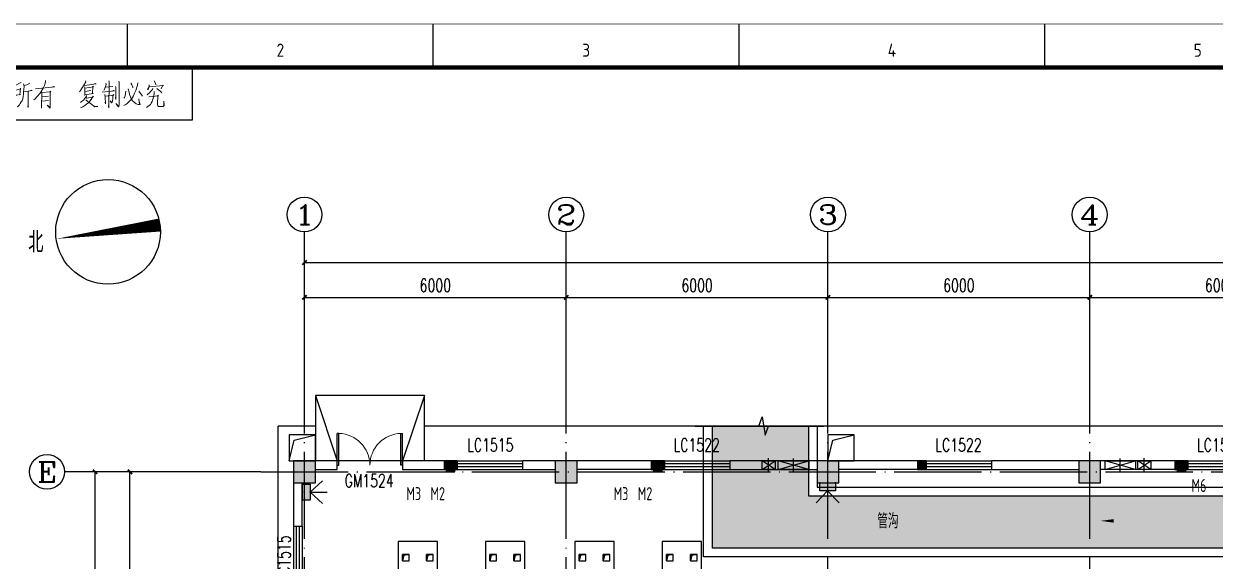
# Model space of a CAD drawing. Extents: x 93518 to 937116, y -359949 to 58022.
# Drawn here: x 689422 to 716730, y -75494 to -63170 of the extents above; entities that cross this region are included whole.
import ezdxf
from ezdxf.enums import TextEntityAlignment as Align

# ---------------------------------------------------------------- set-up
doc = ezdxf.new("R2010")
doc.units = 0
doc.header["$LTSCALE"] = 1000
doc.header["$MEASUREMENT"] = 0
doc.linetypes.add('DOTE', pattern=[2.42, 2, -0.2, 0.02, -0.2])
doc.layers.get('0').update_dxf_attribs({"color": 8, "linetype": 'CONTINUOUS'})
doc.layers.get('Defpoints').update_dxf_attribs({"color": 8, "linetype": 'CONTINUOUS'})
for name, color, linetype in [('-人员定位', 6, 'CONTINUOUS'), ('AXIS', 8, 'CONTINUOUS'), ('AXIS_TEXT', 8, 'CONTINUOUS'), ('COLUMN', 8, 'CONTINUOUS'), ('C承台', 8, 'CONTINUOUS'), ('DIM_SYMB', 8, 'CONTINUOUS'), ('DOTE', 8, 'DOTE'), ('G沟道', 8, 'CONTINUOUS'), ('PUB_HATCH', 8, 'CONTINUOUS'), ('PUB_TEXT', 8, 'CONTINUOUS'), ('STAIR', 8, 'CONTINUOUS'), ('WALL', 8, 'CONTINUOUS'), ('WINDOW', 8, 'CONTINUOUS'), ('WINDOW_TEXT', 8, 'CONTINUOUS'), ('排水', 8, 'CONTINUOUS'), ('设备层', 8, 'CONTINUOUS')]:
    doc.layers.add(name, color=color, linetype=linetype)
doc.styles.add('_TCH_AXIS', font='complex.shx', dxfattribs={"bigfont": 'GBCBIG.shx'})
doc.styles.add('_TCH_DIM', font='simplex.shx', dxfattribs={"bigfont": 'gbcbig.shx'})
doc.styles.add('_TCH_DIM_T3', font='simplex.shx', dxfattribs={"width": 0.705882, "bigfont": 'gbcbig.shx'})
doc.styles.add('_TCH_WINDOW', font='simplex.shx', dxfattribs={"bigfont": 'gbcbig.shx'})
doc.styles.add('COMPLEX', font='geditxt.shx', dxfattribs={"bigfont": 'hztxt1.shx'})
doc.styles.get("Standard").update_dxf_attribs({"font": 'GBENOR', "bigfont": 'GBCBIG'})
doc.styles.add('TSSD_Rein', font='Tssdeng.shx', dxfattribs={"width": 0.7, "bigfont": 'tssdchn.shx'})
doc.dimstyles.new('_TCH_ARCH&&100', dxfattribs={"dimtxt": 297.5, "dimasz": 100, "dimexe": 250, "dimexo": 300, "dimgap": 126.25, "dimtad": 1, "dimdec": 0, "dimzin": 0, "dimdsep": 46, "dimtxsty": '_TCH_DIM_T3', "dimblk": 'ARCHTICK', "dimcen": 0.09, "dimclrt": 7, "dimazin": 2, "dimtfac": 1, "dimtdec": 0, "dimtix": 1, "dimtmove": 2, "dimatfit": 3, "dimfxl": 0, "dimtolj": 1, "dimtzin": 0, "dimarcsym": 0})

# ---------------------------------------------------------------- blocks, each defined once
blk = doc.blocks.new('GEDI_WK_A1')
at = {"color": 3}
for p, q in [((70.08, 584), (70.08, 594)), ((140.17, 584), (140.17, 594)), ((210.25, 584), (210.25, 594)), ((280.33, 584), (280.33, 594)), ((85, 572), (85, 584)), ((25, 572), (85, 572))]:
    blk.add_line(p, q, dxfattribs=at)
for points, const_width in [([(0, 0), (841, 0), (841, 594), (0, 594)], 0.1), ([(25, 10), (831, 10), (831, 584), (25, 584)], 1)]:
    blk.add_lwpolyline(points, close=True, dxfattribs=dict(at, const_width=const_width))
for s, p in [('2', (105.12, 588)), ('3', (175.21, 588)), ('4', (245.29, 588)), ('5', (315.38, 588))]:
    blk.add_text(s, height=3, dxfattribs=at).set_placement(p, align=Align.MIDDLE)
blk = doc.blocks.new('GEDI_Copyright_2012')
at = {"color": 7, "lineweight": 0}
for points in [[(8.99, -3.43), (9.11, -3.83), (9.11, -5.03), (9.11, -5.93), (9.03, -6.73), (8.9, -7.33), (8.73, -8.03), (8.48, -8.53), (8.22, -8.93)], [(9.16, -5.48), (10.39, -5.28)], [(10.81, -3.53), (10.9, -4.03), (10.9, -4.68), (10.81, -5.53), (10.73, -6.33), (10.6, -7.03), (10.47, -7.68), (10.3, -8.23), (10.09, -8.72), (9.84, -9.08)], [(9.88, -3.13), (9.96, -3.43), (9.96, -5.33)], [(11.2, -5.43), (12.56, -5.08), (12.47, -4.93), (12.26, -5.58), (12, -6.38), (11.75, -6.98), (11.45, -7.63), (11.03, -8.23), (10.6, -8.68), (10.26, -9.03)], [(12.43, -3.23), (12.34, -3.38), (11.53, -3.88), (10.98, -4.13)], [(14.72, -4.88), (14.42, -5.73), (14.08, -6.43), (13.74, -7.13), (13.45, -7.63), (13.36, -7.78)], [(13.62, -5.08), (15.4, -4.68)], [(14.64, -3.13), (14.81, -3.38), (14.76, -3.33), (14.72, -9.13), (14.68, -8.72), (14.72, -8.13)], [(15.7, -4.48), (17.52, -4.18), (17.44, -4.03), (17.27, -4.68), (17.1, -5.43), (16.93, -5.93), (16.76, -6.43), (16.55, -6.93), (16.21, -7.48), (15.91, -7.98), (15.61, -8.43), (15.32, -8.72), (15.02, -8.98)], [(15.61, -5.23), (15.87, -5.28), (17.44, -8.72), (18.2, -8.83), (17.44, -8.63), (17.14, -8.08)], [(20.67, -3.38), (20.5, -3.48), (19.35, -4.13), (19.27, -3.73), (19.4, -4.13), (19.4, -5.43), (19.35, -6.23), (19.31, -6.78), (19.22, -7.33), (19.1, -7.83), (18.93, -8.33), (18.72, -8.68), (18.54, -8.98)], [(19.48, -6.38), (19.56, -6.33), (20.54, -6.18), (20.41, -6.23), (20.54, -4.68), (20.63, -4.88), (19.44, -5.13)], [(22.67, -3.58), (21.99, -3.98), (21.35, -4.13), (21.26, -3.73), (21.35, -4.33), (21.31, -4.93), (21.26, -5.58), (21.22, -6.13), (21.13, -6.63), (21.05, -7.18), (20.92, -7.58), (20.71, -7.88), (20.5, -8.23), (20.28, -8.53), (20.07, -8.78), (19.86, -8.98)], [(21.31, -5.53), (23.22, -5.23), (23.09, -5.18), (22.88, -5.28)], [(22.28, -5.43), (22.28, -9.13), (22.24, -8.88), (22.28, -8.48)], [(26.28, -2.98), (26.28, -3.23), (26.02, -4.08), (25.76, -4.68), (25.51, -5.08), (25.04, -5.83), (24.36, -6.63), (23.9, -7.13), (23.6, -7.38)], [(23.98, -4.83), (28.4, -4.43), (28.14, -4.33)], [(25.43, -5.73), (27.38, -5.53), (27.38, -5.43), (27.47, -5.53), (27.38, -5.58), (27.38, -9.08), (27.34, -9.28), (26.66, -8.63), (27.34, -9.18)], [(28.14, -4.33), (27.8, -4.48)], [(35.45, -3.03), (35.49, -3.23), (34.98, -4.18), (34.52, -4.83), (34.26, -5.23), (34.05, -5.53)], [(35.11, -4.08), (36.34, -3.93), (37.87, -3.68), (37.75, -3.63), (37.49, -3.73)], [(35.24, -4.43), (35.28, -4.73), (35.32, -5.58), (35.32, -6.38), (35.28, -6.23), (37.19, -5.93), (37.07, -5.93), (37.15, -4.23), (37.28, -4.38), (35.28, -4.68)], [(36.64, -5.28), (35.36, -5.48)], [(39.27, -5.63), (42.08, -5.33), (42.03, -5.33), (41.87, -5.28), (41.65, -5.38)], [(40.12, -3.58), (40.16, -3.88), (39.83, -4.93), (39.66, -5.23)], [(40.12, -4.48), (41.74, -4.33)], [(40.8, -3.03), (40.84, -3.28), (40.8, -9.23), (40.72, -8.88), (40.8, -8.53)], [(42.33, -4.33), (42.42, -4.58), (42.42, -7.33), (42.33, -6.83), (42.37, -6.53)], [(43.1, -3.13), (43.18, -3.43), (43.14, -8.23), (43.14, -8.53), (43.1, -8.78), (43.05, -8.88), (42.97, -8.98), (42.37, -8.23), (43.05, -8.88)], [(47.43, -3.48), (47.39, -4.03), (47.17, -4.73), (47, -5.28), (46.71, -5.88), (46.45, -6.48), (46.2, -6.88), (45.86, -7.38), (45.47, -7.78), (45.09, -8.13), (44.67, -8.48), (44.24, -8.72)], [(44.67, -5.43), (44.63, -5.93), (44.5, -6.48), (44.37, -6.83), (44.24, -7.03)], [(45.26, -4.88), (45.43, -5.63), (45.56, -6.18), (45.77, -6.68), (45.99, -7.23), (46.24, -7.63), (46.58, -7.93), (47.05, -8.28), (47.51, -8.43), (47.81, -8.48), (47.94, -8.48), (47.73, -7.78), (47.64, -7.13), (47.81, -8.48)], [(45.82, -3.53), (46.07, -3.93), (46.24, -4.28), (46.32, -4.48), (46.32, -4.63)], [(47.64, -5.43), (48.07, -5.93), (48.36, -6.28), (48.49, -6.58)], [(50.91, -4.68), (50.83, -4.98), (50.44, -5.43), (50.06, -5.83), (49.81, -6.03), (49.55, -6.23)], [(50.06, -3.98), (50.02, -4.33), (49.94, -4.58), (49.85, -4.83), (49.77, -4.98), (49.68, -5.03), (50.02, -4.43), (53.29, -4.13), (53.16, -4.03), (52.78, -4.83)], [(51.21, -3.03), (51.47, -3.58), (51.55, -3.93)], [(51.76, -4.78), (52.27, -5.13), (52.65, -5.43), (52.83, -5.68), (52.91, -5.88)], [(9.11, -6.38), (10.01, -6.28), (9.92, -6.13), (9.92, -8.38), (9.88, -8.08), (9.88, -7.68)], [(11.15, -6.08), (12.34, -8.63), (13.15, -8.68), (12.38, -8.58), (12.17, -8.28)], [(14.72, -5.63), (15.27, -6.03), (15.4, -6.33)], [(25.34, -5.53), (25.43, -5.73), (25.38, -9.03), (25.38, -9.33), (25.34, -9.03), (25.38, -8.68)], [(26.96, -6.58), (25.47, -6.73)], [(25.47, -7.68), (26.96, -7.53)], [(35.71, -6.38), (35.71, -6.53), (34.98, -7.43), (34.56, -7.78), (34.26, -8.03)], [(35.62, -6.88), (35.75, -6.98), (37.28, -6.68), (37.23, -6.53), (36.77, -7.33), (36.47, -7.68), (36.17, -7.98), (35.71, -8.38), (35.28, -8.72), (34.81, -8.98), (34.26, -9.23)], [(35.54, -7.38), (35.62, -7.43), (37.57, -8.98), (38.3, -8.93), (37.57, -8.93), (37.32, -8.78)], [(39.87, -6.13), (39.95, -6.68), (39.95, -6.78), (40, -8.28), (39.95, -7.98), (40, -7.73)], [(40, -6.58), (41.95, -6.28), (41.82, -6.13), (41.74, -6.53), (41.69, -7.18), (41.61, -7.63), (41.57, -7.93), (41.44, -8.08), (41.06, -7.58), (41.48, -8.03)], [(51.21, -5.48), (51.21, -5.83), (51.08, -6.58), (50.95, -7.03), (50.83, -7.43), (50.7, -7.78), (50.53, -8.13), (50.32, -8.43), (50.06, -8.68), (49.77, -8.93), (49.43, -9.18)], [(49.98, -6.68), (52.19, -6.43), (52.06, -6.28), (52.02, -6.58), (51.93, -8.18), (51.97, -8.63), (52.06, -8.78), (52.19, -8.88), (52.4, -8.88), (52.61, -8.88), (53.21, -8.88), (53.42, -8.78), (53.46, -8.72), (53.42, -7.68), (53.42, -8.78)]]:
    blk.add_lwpolyline(points, dxfattribs=at)
blk = doc.blocks.new('A$C04BF5457')
h = blk.add_hatch()
h.set_pattern_fill('DOTS', color=8, scale=50, style=0)
h.set_pattern_definition([(0, (-247127.87, -30582.82), (39.6875, 79.375), [0, -79.375])])
h.paths.add_polyline_path([(-28350, 34050), (-28350, 32450), (-17400, 32450), (-17400, 31250), (-30550, 31250), (-30550, 34050)])
h.paths.add_polyline_path([(12900, 34050), (12900, 32450), (5900, 32450), (5900, 34050), (4900, 34050), (4900, 32450), (-8450, 32450), (-8450, 34050), (-9450, 34050), (-9450, 31450), (19200, 31450), (19200, 32450), (13900, 32450), (13900, 34050)])
at = {"layer": 'DIM_SYMB'}
blk.add_lwpolyline([(-30946, 34050), (-29487, 34050), (-29410, 34260), (-29336, 33840), (-29262, 34050), (-27997, 34050)], dxfattribs=at)
at = {"layer": 'G沟道', "color": 8}
blk.add_lwpolyline([(-28150, 34050), (-28150, 32650), (-17200, 32650), (-17200, 31050), (-30750, 31050), (-30750, 34050)], dxfattribs=at)
at = {"layer": 'G沟道'}
blk.add_lwpolyline([(-28350, 34050), (-28350, 32450), (-17400, 32450), (-17400, 31250), (-30550, 31250), (-30550, 34050), (-28350, 34050)], dxfattribs=at)
blk = doc.blocks.new('A$C696B0889')
at = {"layer": 'C承台'}
for points in [[(100, 1505), (250, 1505), (128, 1477), (100, 1355)], [(650, 1505), (800, 1505), (678, 1477), (650, 1355)], [(2100, 1505), (2250, 1505), (2128, 1477), (2100, 1355)], [(2650, 1505), (2800, 1505), (2678, 1477), (2650, 1355)], [(4150, 1505), (4300, 1505), (4178, 1477), (4150, 1355)], [(4700, 1505), (4850, 1505), (4728, 1477), (4700, 1355)], [(6150, 1505), (6300, 1505), (6179, 1477), (6150, 1355)], [(6700, 1505), (6850, 1505), (6729, 1477), (6700, 1355)], [(100, 975), (250, 975), (128, 947), (100, 825)], [(650, 975), (800, 975), (678, 947), (650, 825)], [(2100, 975), (2250, 975), (2128, 947), (2100, 825)], [(2650, 975), (2800, 975), (2678, 947), (2650, 825)], [(4150, 975), (4300, 975), (4178, 947), (4150, 825)], [(4700, 975), (4850, 975), (4728, 947), (4700, 825)], [(6150, 975), (6300, 975), (6179, 947), (6150, 825)], [(6700, 975), (6850, 975), (6729, 947), (6700, 825)], [(100, 445), (250, 445), (128, 417), (100, 295)], [(650, 445), (800, 445), (678, 417), (650, 295)], [(2100, 445), (2250, 445), (2128, 417), (2100, 295)], [(2650, 445), (2800, 445), (2678, 417), (2650, 295)], [(4150, 445), (4300, 445), (4178, 417), (4150, 295)], [(4700, 445), (4850, 445), (4728, 417), (4700, 295)], [(6150, 445), (6300, 445), (6179, 417), (6150, 295)], [(6700, 445), (6850, 445), (6729, 417), (6700, 295)]]:
    blk.add_hatch(color=8, dxfattribs=at).paths.add_polyline_path(points)
at = {"layer": 'C承台', "color": 8}
for points in [[(0, 0), (900, 0), (900, 1800), (0, 1800)], [(2000, 0), (2900, 0), (2900, 1800), (2000, 1800)], [(4050, 0), (4950, 0), (4950, 1800), (4050, 1800)], [(6050, 0), (6950, 0), (6950, 1800), (6050, 1800)], [(100, 1355), (250, 1355), (250, 1505), (100, 1505)], [(100, 1505), (250, 1505), (128, 1477), (100, 1355)], [(650, 1355), (800, 1355), (800, 1505), (650, 1505)], [(650, 1505), (800, 1505), (678, 1477), (650, 1355)], [(2100, 1355), (2250, 1355), (2250, 1505), (2100, 1505)], [(2100, 1505), (2250, 1505), (2128, 1477), (2100, 1355)], [(2650, 1355), (2800, 1355), (2800, 1505), (2650, 1505)], [(2650, 1505), (2800, 1505), (2678, 1477), (2650, 1355)], [(4150, 1355), (4300, 1355), (4300, 1505), (4150, 1505)], [(4150, 1505), (4300, 1505), (4178, 1477), (4150, 1355)], [(4700, 1355), (4850, 1355), (4850, 1505), (4700, 1505)], [(4700, 1505), (4850, 1505), (4728, 1477), (4700, 1355)], [(6150, 1355), (6300, 1355), (6300, 1505), (6150, 1505)], [(6150, 1505), (6300, 1505), (6179, 1477), (6150, 1355)], [(6700, 1355), (6850, 1355), (6850, 1505), (6700, 1505)], [(6700, 1505), (6850, 1505), (6729, 1477), (6700, 1355)], [(100, 825), (250, 825), (250, 975), (100, 975)], [(100, 975), (250, 975), (128, 947), (100, 825)], [(650, 825), (800, 825), (800, 975), (650, 975)], [(650, 975), (800, 975), (678, 947), (650, 825)], [(2100, 825), (2250, 825), (2250, 975), (2100, 975)], [(2100, 975), (2250, 975), (2128, 947), (2100, 825)], [(2650, 825), (2800, 825), (2800, 975), (2650, 975)], [(2650, 975), (2800, 975), (2678, 947), (2650, 825)], [(4150, 825), (4300, 825), (4300, 975), (4150, 975)], [(4150, 975), (4300, 975), (4178, 947), (4150, 825)], [(4700, 825), (4850, 825), (4850, 975), (4700, 975)], [(4700, 975), (4850, 975), (4728, 947), (4700, 825)], [(6150, 825), (6300, 825), (6300, 975), (6150, 975)], [(6150, 975), (6300, 975), (6179, 947), (6150, 825)], [(6700, 825), (6850, 825), (6850, 975), (6700, 975)], [(6700, 975), (6850, 975), (6729, 947), (6700, 825)], [(100, 295), (250, 295), (250, 445), (100, 445)], [(100, 445), (250, 445), (128, 417), (100, 295)], [(650, 295), (800, 295), (800, 445), (650, 445)], [(650, 445), (800, 445), (678, 417), (650, 295)], [(2100, 295), (2250, 295), (2250, 445), (2100, 445)], [(2100, 445), (2250, 445), (2128, 417), (2100, 295)], [(2650, 295), (2800, 295), (2800, 445), (2650, 445)], [(2650, 445), (2800, 445), (2678, 417), (2650, 295)], [(4150, 295), (4300, 295), (4300, 445), (4150, 445)], [(4150, 445), (4300, 445), (4178, 417), (4150, 295)], [(4700, 295), (4850, 295), (4850, 445), (4700, 445)], [(4700, 445), (4850, 445), (4728, 417), (4700, 295)], [(6150, 295), (6300, 295), (6300, 445), (6150, 445)], [(6150, 445), (6300, 445), (6179, 417), (6150, 295)], [(6700, 295), (6850, 295), (6850, 445), (6700, 445)], [(6700, 445), (6850, 445), (6729, 417), (6700, 295)]]:
    blk.add_lwpolyline(points, close=True, dxfattribs=at)
for centre in [(450, 646), (2450, 646), (4500, 646), (6500, 646)]:
    blk.add_circle(centre, 158, dxfattribs=at)
at = {"layer": 'C承台', "color": 8, "style": '_TCH_AXIS', "width": 2.333333}
for p, p2 in [((361, 557), (539, 557)), ((2361, 557), (2539, 557)), ((4411, 557), (4589, 557)), ((6411, 557), (6590, 557))]:
    blk.add_text('1', height=178, dxfattribs=at).set_placement(p, p2, align=Align.FIT)
blk = doc.blocks.new('_ArchTick')
at = {"color": 0, "linetype": 'ByBlock', "const_width": 0.4}
blk.add_lwpolyline([(-0.5, -0.5), (0.5, 0.5)], dxfattribs=at)
blk = doc.blocks.new('*D809')
at = {"layer": 'AXIS', "color": 0, "lineweight": -2, "transparency": 16777216}
for p, q in [((694555, -73444), (691605, -73444)), ((691855, -81944), (691855, -73444)), ((694555, -81944), (691605, -81944))]:
    blk.add_line(p, q, dxfattribs=at)
at = {"layer": 'Defpoints', "color": 0, "transparency": 16777216}
for p in [(691855, -73444), (694855, -73444), (694855, -81944)]:
    blk.add_point(p, dxfattribs=at)
at = {"layer": 'AXIS', "color": 0, "lineweight": -2, "transparency": 16777216, "xscale": 100, "yscale": 100, "zscale": 100}
for p, rotation in [((691855, -73444), 90), ((691855, -81944), 270)]:
    blk.add_blockref('_ArchTick', p, dxfattribs=dict(at, rotation=rotation))
at = {"layer": 'AXIS', "color": 7, "transparency": 16777216, "insert": (691580, -77694), "char_height": 297.5, "attachment_point": 5, "rotation": 90, "style": '_TCH_DIM_T3'}
blk.add_mtext('\\A1;8500', dxfattribs=at)
blk = doc.blocks.new('*D810')
at = {"layer": 'AXIS', "color": 0, "lineweight": -2, "transparency": 16777216}
for p, q in [((694555, -73444), (690805, -73444)), ((691055, -105444), (691055, -73444)), ((694555, -105444), (690805, -105444))]:
    blk.add_line(p, q, dxfattribs=at)
at = {"layer": 'Defpoints', "color": 0, "transparency": 16777216}
for p in [(691055, -73444), (694855, -73444), (694855, -105444)]:
    blk.add_point(p, dxfattribs=at)
at = {"layer": 'AXIS', "color": 0, "lineweight": -2, "transparency": 16777216, "xscale": 100, "yscale": 100, "zscale": 100}
for p, rotation in [((691055, -73444), 90), ((691055, -105444), 270)]:
    blk.add_blockref('_ArchTick', p, dxfattribs=dict(at, rotation=rotation))
at = {"layer": 'AXIS', "color": 7, "transparency": 16777216, "insert": (690780, -89444), "char_height": 297.5, "attachment_point": 5, "rotation": 90, "style": '_TCH_DIM_T3'}
blk.add_mtext('\\A1;32000', dxfattribs=at)
blk = doc.blocks.new('*D811')
at = {"layer": 'AXIS', "color": 0, "lineweight": -2, "transparency": 16777216}
for p, q in [((695855, -72144), (695855, -69194)), ((701855, -72144), (701855, -69194)), ((695855, -69444), (701855, -69444))]:
    blk.add_line(p, q, dxfattribs=at)
at = {"layer": 'Defpoints', "color": 0, "transparency": 16777216}
for p in [(701855, -69444), (695855, -72444), (701855, -72444)]:
    blk.add_point(p, dxfattribs=at)
at = {"layer": 'AXIS', "color": 0, "lineweight": -2, "transparency": 16777216, "xscale": 100, "yscale": 100, "zscale": 100, "rotation": 180}
blk.add_blockref('_ArchTick', (695855, -69444), dxfattribs=at)
at = {"layer": 'AXIS', "color": 0, "lineweight": -2, "transparency": 16777216, "xscale": 100, "yscale": 100, "zscale": 100}
blk.add_blockref('_ArchTick', (701855, -69444), dxfattribs=at)
at = {"layer": 'AXIS', "color": 7, "transparency": 16777216, "insert": (698855, -69169), "char_height": 297.5, "attachment_point": 5, "style": '_TCH_DIM_T3'}
blk.add_mtext('\\A1;6000', dxfattribs=at)
blk = doc.blocks.new('*D812')
at = {"layer": 'AXIS', "color": 0, "lineweight": -2, "transparency": 16777216}
for p, q in [((701855, -72144), (701855, -69194)), ((707855, -72144), (707855, -69194)), ((701855, -69444), (707855, -69444))]:
    blk.add_line(p, q, dxfattribs=at)
at = {"layer": 'Defpoints', "color": 0, "transparency": 16777216}
for p in [(707855, -69444), (701855, -72444), (707855, -72444)]:
    blk.add_point(p, dxfattribs=at)
at = {"layer": 'AXIS', "color": 0, "lineweight": -2, "transparency": 16777216, "xscale": 100, "yscale": 100, "zscale": 100, "rotation": 180}
blk.add_blockref('_ArchTick', (701855, -69444), dxfattribs=at)
at = {"layer": 'AXIS', "color": 0, "lineweight": -2, "transparency": 16777216, "xscale": 100, "yscale": 100, "zscale": 100}
blk.add_blockref('_ArchTick', (707855, -69444), dxfattribs=at)
at = {"layer": 'AXIS', "color": 7, "transparency": 16777216, "insert": (704855, -69169), "char_height": 297.5, "attachment_point": 5, "style": '_TCH_DIM_T3'}
blk.add_mtext('\\A1;6000', dxfattribs=at)
blk = doc.blocks.new('*D813')
at = {"layer": 'AXIS', "color": 0, "lineweight": -2, "transparency": 16777216}
for p, q in [((707855, -72144), (707855, -69194)), ((713855, -72144), (713855, -69194)), ((707855, -69444), (713855, -69444))]:
    blk.add_line(p, q, dxfattribs=at)
at = {"layer": 'Defpoints', "color": 0, "transparency": 16777216}
for p in [(713855, -69444), (707855, -72444), (713855, -72444)]:
    blk.add_point(p, dxfattribs=at)
at = {"layer": 'AXIS', "color": 0, "lineweight": -2, "transparency": 16777216, "xscale": 100, "yscale": 100, "zscale": 100, "rotation": 180}
blk.add_blockref('_ArchTick', (707855, -69444), dxfattribs=at)
at = {"layer": 'AXIS', "color": 0, "lineweight": -2, "transparency": 16777216, "xscale": 100, "yscale": 100, "zscale": 100}
blk.add_blockref('_ArchTick', (713855, -69444), dxfattribs=at)
at = {"layer": 'AXIS', "color": 7, "transparency": 16777216, "insert": (710855, -69169), "char_height": 297.5, "attachment_point": 5, "style": '_TCH_DIM_T3'}
blk.add_mtext('\\A1;6000', dxfattribs=at)
blk = doc.blocks.new('*D814')
at = {"layer": 'AXIS', "color": 0, "lineweight": -2, "transparency": 16777216}
for p, q in [((713855, -72144), (713855, -69194)), ((719855, -72144), (719855, -69194)), ((713855, -69444), (719855, -69444))]:
    blk.add_line(p, q, dxfattribs=at)
at = {"layer": 'Defpoints', "color": 0, "transparency": 16777216}
for p in [(719855, -69444), (713855, -72444), (719855, -72444)]:
    blk.add_point(p, dxfattribs=at)
at = {"layer": 'AXIS', "color": 0, "lineweight": -2, "transparency": 16777216, "xscale": 100, "yscale": 100, "zscale": 100, "rotation": 180}
blk.add_blockref('_ArchTick', (713855, -69444), dxfattribs=at)
at = {"layer": 'AXIS', "color": 0, "lineweight": -2, "transparency": 16777216, "xscale": 100, "yscale": 100, "zscale": 100}
blk.add_blockref('_ArchTick', (719855, -69444), dxfattribs=at)
at = {"layer": 'AXIS', "color": 7, "transparency": 16777216, "insert": (716855, -69169), "char_height": 297.5, "attachment_point": 5, "style": '_TCH_DIM_T3'}
blk.add_mtext('\\A1;6000', dxfattribs=at)
blk = doc.blocks.new('*D821')
at = {"layer": 'AXIS', "color": 0, "lineweight": -2, "transparency": 16777216}
for p, q in [((695855, -72144), (695855, -68394)), ((757855, -72144), (757855, -68394)), ((695855, -68644), (757855, -68644))]:
    blk.add_line(p, q, dxfattribs=at)
at = {"layer": 'Defpoints', "color": 0, "transparency": 16777216}
for p in [(757855, -68644), (695855, -72444), (757855, -72444)]:
    blk.add_point(p, dxfattribs=at)
at = {"layer": 'AXIS', "color": 0, "lineweight": -2, "transparency": 16777216, "xscale": 100, "yscale": 100, "zscale": 100, "rotation": 180}
blk.add_blockref('_ArchTick', (695855, -68644), dxfattribs=at)
at = {"layer": 'AXIS', "color": 0, "lineweight": -2, "transparency": 16777216, "xscale": 100, "yscale": 100, "zscale": 100}
blk.add_blockref('_ArchTick', (757855, -68644), dxfattribs=at)
at = {"layer": 'AXIS', "color": 7, "transparency": 16777216, "insert": (726855, -68369), "char_height": 297.5, "attachment_point": 5, "style": '_TCH_DIM_T3'}
blk.add_mtext('\\A1;62000', dxfattribs=at)
blk = doc.blocks.new('_AXISO')
blk.add_circle((0, 0), 0.5)
at = {"layer": 'AXIS_TEXT', "style": 'COMPLEX', "width": 1.041667}
blk.add_attdef('A', text='', height=0.56, dxfattribs=at).set_placement((-0.25, -0.28), (0.25, -0.28), align=Align.FIT)
blk = doc.blocks.new('_FZH')
blk.add_lwpolyline([(-0.5, -0.5), (0.5, -0.5), (0.5, 0.5), (-0.5, 0.5)], close=True)
at = {"layer": 'PUB_HATCH'}
blk.add_solid([(-0.5, -0.5), (0.5, -0.5), (-0.5, 0.5), (0.5, 0.5)], dxfattribs=at)
blk = doc.blocks.new('$DorLib2D$00000002')
for p, q in [((-0.5, 0), (-0.5, 0.4875)), ((-0.475, 0.4875), (-0.5, 0.4875)), ((-0.475, 0), (-0.475, 0.4875)), ((0.475, 0), (0.475, 0.4875)), ((0.475, 0.4875), (0.5, 0.4875)), ((0.5, 0), (0.5, 0.4875)), ((-0.5, 0), (-0.475, 0)), ((0.5, 0), (0.475, 0))]:
    blk.add_line(p, q)
at = {"lineweight": 13}
for centre, start, end in [((-0.4875, 0), 0, 88.53072), ((0.4875, 0), 91.46928, 180)]:
    blk.add_arc(centre, 0.4875, start, end, dxfattribs=at)
blk = doc.blocks.new('$TCHSYS$WIN2D')
for p, q in [((-0.5, 0.5), (0.5, 0.5)), ((-0.5, 0.5), (-0.5, -0.5)), ((0.5, 0.5), (0.5, -0.5)), ((0.5, 0.167), (-0.5, 0.167)), ((0.5, -0.167), (-0.5, -0.167)), ((-0.5, -0.5), (0.5, -0.5))]:
    blk.add_line(p, q)
blk = doc.blocks.new('定位基站')
at = {"layer": '-人员定位', "ltscale": 0.01}
h = blk.add_hatch(color=256, dxfattribs=at)
h.dxf.hatch_style = 1
h.paths.add_polyline_path([(406524, 477798), (406524, 477617), (406162, 477617), (406162, 477798)])
at = {"layer": '-人员定位', "color": 6}
for p, q in [((406343, 477798), (406343, 478186)), ((406343, 477798), (406082, 478077)), ((406343, 477798), (406604, 478077)), ((406343, 477995), (406343, 477995)), ((406162, 477798), (406524, 477798)), ((406162, 477617), (406162, 477798)), ((406524, 477617), (406162, 477617)), ((406524, 477798), (406524, 477617))]:
    blk.add_line(p, q, dxfattribs=at)
for p in [(406162, 477617), (406343, 477798), (406343, 477617), (406524, 477617)]:
    blk.add_point(p, dxfattribs=at)

msp = doc.modelspace()

# ---------------------------------------------------------------- hatches: boundary and pattern name
for points in [[(699304.6, -73444.5), (699304.6, -73394.5), (699104.6, -73394.5), (699104.6, -73444.5)], [(704055, -73444.5), (704055, -73394.5), (703855, -73394.5), (703855, -73444.5)], [(716055, -73444.5), (716055, -73394.5), (715855, -73394.5), (715855, -73444.5)]]:
    msp.add_hatch(color=256).paths.add_polyline_path(points)

# ---------------------------------------------------------------- linework, layer by layer
for p, q in [((706494.6, -73442), (706494.6, -73132.3)), ((707064.6, -73449.4), (707064.6, -73139.6)), ((714554.6, -73449.4), (714554.6, -73139.6)), ((715104.6, -73442), (715104.6, -73132.3)), ((706344.8, -73394.5), (706644.4, -73194.5)), ((706644.4, -73394.5), (706344.8, -73194.5)), ((706714.8, -73394.5), (707414.4, -73194.5)), ((707414.4, -73394.5), (706714.8, -73194.5)), ((714204.8, -73394.5), (714904.4, -73194.5)), ((714904.4, -73394.5), (714204.8, -73194.5)), ((714954.8, -73394.5), (715254.4, -73194.5)), ((715254.4, -73394.5), (714954.8, -73194.5))]:
    msp.add_line(p, q)
for points in [[(699104.6, -73394.5), (699104.6, -73444.5), (699304.6, -73444.5), (699304.6, -73394.5), (699104.6, -73394.5)], [(703855, -73394.5), (703855, -73444.5), (704055, -73444.5), (704055, -73394.5), (703855, -73394.5)], [(706344.8, -73194.5), (706644.4, -73194.5), (706644.4, -73394.5), (706344.8, -73394.5), (706344.8, -73194.5)], [(706714.8, -73194.5), (707414.4, -73194.5), (707414.4, -73394.5), (706714.8, -73394.5), (706714.8, -73194.5)], [(714204.8, -73194.5), (714904.4, -73194.5), (714904.4, -73394.5), (714204.8, -73394.5), (714204.8, -73194.5)], [(714954.8, -73194.5), (715254.4, -73194.5), (715254.4, -73394.5), (714954.8, -73394.5), (714954.8, -73194.5)], [(715855, -73394.5), (715855, -73444.5), (716055, -73444.5), (716055, -73394.5), (715855, -73394.5)]]:
    msp.add_lwpolyline(points)
at = {"layer": 'AXIS'}
for p, q in [((695854.6, -72444.5), (695854.6, -67944.5)), ((701854.6, -72444.5), (701854.6, -67944.5)), ((707854.6, -72444.5), (707854.6, -67944.5)), ((713854.6, -72444.5), (713854.6, -67944.5)), ((694854.6, -73444.5), (690354.6, -73444.5))]:
    msp.add_line(p, q, dxfattribs=at)
at = {"layer": 'DIM_SYMB'}
for points in [[(692542, -67784.3, 300, 0, 0), (690163.1, -68101.2, 0, 0, 0)], [(715304.9, -74569.8, 0, 0, 0), (714103.2, -74569.8, 0, 80, 0), (714403.2, -74569.8, 0, 0, 0)]]:
    msp.add_lwpolyline(points, format="xyseb", dxfattribs=at)
msp.add_circle((691352.5, -67942.7), 1200, dxfattribs=at)
at = {"layer": 'DOTE'}
for p, q in [((695854.6, -106444.5), (695854.6, -72444.5)), ((701854.6, -106444.5), (701854.6, -72444.5)), ((707854.6, -106444.5), (707854.6, -72444.5)), ((713854.6, -106444.5), (713854.6, -72444.5)), ((694854.6, -73444.5), (758854.6, -73444.5))]:
    msp.add_line(p, q, dxfattribs=at)
at = {"layer": 'STAIR', "color": 2}
for p, q in [((696105, -71694.5), (696605, -73194.5)), ((698605, -71694.5), (698105, -73194.5))]:
    msp.add_line(p, q, dxfattribs=at)
msp.add_lwpolyline([(698605, -73194.5), (698605, -71694.5), (696105, -71694.5), (696105, -73194.5)], dxfattribs=at)
at = {"layer": 'WALL'}
for p, q in [((696605, -73194.5), (696104.6, -73194.5)), ((696104.6, -73394.5), (696605, -73394.5)), ((696605, -73394.5), (696605, -73194.5)), ((699054.6, -73194.5), (698105, -73194.5)), ((698105, -73194.5), (698105, -73394.5)), ((698105, -73394.5), (699054.6, -73394.5)), ((701604.6, -73194.5), (700854.6, -73194.5)), ((700854.6, -73194.5), (700854.6, -73394.5)), ((700854.6, -73394.5), (701604.6, -73394.5)), ((703805, -73194.5), (702104.6, -73194.5)), ((703805, -73394.5), (702104.6, -73394.5)), ((707604.6, -73194.5), (705605, -73194.5)), ((705605, -73194.5), (705605, -73394.5)), ((705605, -73394.5), (707604.6, -73394.5)), ((709905, -73194.5), (708104.6, -73194.5)), ((709905, -73394.5), (708104.6, -73394.5)), ((713604.6, -73194.5), (711605, -73194.5)), ((711605, -73194.5), (711605, -73394.5)), ((711605, -73394.5), (713604.6, -73394.5)), ((715805, -73194.5), (714104.6, -73194.5)), ((715805, -73394.5), (714104.6, -73394.5)), ((695604.6, -73694.5), (695604.6, -74694.5)), ((695804.6, -74694.5), (695804.6, -73694.5)), ((695604.6, -74694.5), (695804.6, -74694.5))]:
    msp.add_line(p, q, dxfattribs=at)
at = {"layer": 'WINDOW'}
msp.add_line((698105, -73194.5), (696605, -73194.5), dxfattribs=at)
at = {"layer": '排水'}
for p, q in [((695619.1, -72716.6), (696105, -72594.5)), ((707968.8, -72716.6), (708454.6, -72594.5)), ((695505, -73194.5), (695619.1, -72716.6)), ((707854.6, -73194.5), (707968.8, -72716.6))]:
    msp.add_line(p, q, dxfattribs=at)
for points in [[(695254.6, -88444.5), (695254.6, -72394.5)], [(696105, -72394.5), (695254.6, -72394.5)], [(729104.6, -72394.5), (698605, -72394.5)]]:
    msp.add_lwpolyline(points, dxfattribs=at)
for points in [[(695505, -73194.5), (696105, -73194.5), (696105, -72594.5), (695505, -72594.5)], [(707854.6, -73194.5), (708454.6, -73194.5), (708454.6, -72594.5), (707854.6, -72594.5)]]:
    msp.add_lwpolyline(points, close=True, dxfattribs=at)

# ---------------------------------------------------------------- block references
at = {"layer": '-人员定位'}
for p, rotation in [((218190.7, 332432.8), 270), ((1114189.4, 403919.3), 180)]:
    msp.add_blockref('定位基站', p, dxfattribs=dict(at, rotation=rotation))
at = {"xscale": 100, "yscale": 100, "zscale": 100}
for name, p in [('GEDI_WK_A1', (684791.4, -122574.9)), ('GEDI_Copyright_2012', (687291.4, -64174.9))]:
    msp.add_blockref(name, p, dxfattribs=at)
at = {"layer": 'AXIS'}
ref = msp.add_blockref('_AXISO', (695854.6, -67544.5), dxfattribs=dict(at, xscale=800, yscale=800, zscale=800))
ref.add_attrib('A', '1', dxfattribs={"layer": 'AXIS_TEXT', "height": 452.5, "style": '_TCH_AXIS', "width": 2.333333}).set_placement((695628.4, -67770.8), (696080.9, -67770.8), align=Align.FIT)
ref = msp.add_blockref('_AXISO', (701854.6, -67544.5), dxfattribs=dict(at, xscale=800, yscale=800, zscale=800))
ref.add_attrib('A', '2', dxfattribs={"layer": 'AXIS_TEXT', "height": 452.5, "style": '_TCH_AXIS', "width": 1.5}).set_placement((701628.4, -67770.8), (702080.9, -67770.8), align=Align.FIT)
ref = msp.add_blockref('_AXISO', (707854.6, -67544.5), dxfattribs=dict(at, xscale=800, yscale=800, zscale=800))
ref.add_attrib('A', '3', dxfattribs={"layer": 'AXIS_TEXT', "height": 452.5, "style": '_TCH_AXIS', "width": 1.5}).set_placement((707628.4, -67770.8), (708080.9, -67770.8), align=Align.FIT)
ref = msp.add_blockref('_AXISO', (713854.6, -67544.5), dxfattribs=dict(at, xscale=800, yscale=800, zscale=800))
ref.add_attrib('A', '4', dxfattribs={"layer": 'AXIS_TEXT', "height": 452.5, "style": '_TCH_AXIS', "width": 1.3125}).set_placement((713628.4, -67770.8), (714080.9, -67770.8), align=Align.FIT)
ref = msp.add_blockref('_AXISO', (689954.6, -73444.5), dxfattribs=dict(at, xscale=800, yscale=800, zscale=800))
ref.add_attrib('A', 'E', dxfattribs={"layer": 'AXIS_TEXT', "height": 452.5, "style": '_TCH_AXIS', "width": 1.3125}).set_placement((689728.4, -73670.8), (690180.9, -73670.8), align=Align.FIT)
at = {"layer": 'COLUMN'}
for p, xscale, yscale, zscale in [((695854.6, -73444.5), 500, 500, 500), ((699204.6, -73294.5), 300, 200, 200), ((701854.6, -73444.5), 500, 500, 500), ((703955, -73294.5), 300, 200, 200), ((707854.6, -73444.5), 500, 500, 500), ((710005, -73294.5), 200, 200, 200), ((713854.6, -73444.5), 500, 500, 500), ((715955, -73294.5), 300, 200, 200)]:
    msp.add_blockref('_FZH', p, dxfattribs=dict(at, xscale=xscale, yscale=yscale, zscale=zscale))
at = {"layer": 'WINDOW'}
ref = msp.add_blockref('$DorLib2D$00000002', (697355, -73294.5), dxfattribs=dict(at, xscale=1500, yscale=-1500, zscale=1500, rotation=180))
ref.add_attrib('A', 'GM1524', (696775, -73798.2), dxfattribs={"layer": 'WINDOW_TEXT', "height": 297.5, "style": '_TCH_WINDOW', "width": 0.705882})
ref = msp.add_blockref('$TCHSYS$WIN2D', (700104.6, -73294.5), dxfattribs=dict(at, xscale=-1500, yscale=-200, zscale=-1500, rotation=180))
ref.add_attrib('A', 'LC1515', (699584.6, -72979), dxfattribs={"layer": 'WINDOW_TEXT', "height": 297.5, "style": '_TCH_WINDOW', "width": 0.705882})
ref = msp.add_blockref('$TCHSYS$WIN2D', (704855, -73294.5), dxfattribs=dict(at, xscale=-1500, yscale=-200, zscale=-1500, rotation=180))
ref.add_attrib('A', 'LC1522', (704315, -72979), dxfattribs={"layer": 'WINDOW_TEXT', "height": 297.5, "style": '_TCH_WINDOW', "width": 0.705882})
ref = msp.add_blockref('$TCHSYS$WIN2D', (710855, -73294.5), dxfattribs=dict(at, xscale=-1500, yscale=-200, zscale=-1500, rotation=180))
ref.add_attrib('A', 'LC1522', (710315, -72979), dxfattribs={"layer": 'WINDOW_TEXT', "height": 297.5, "style": '_TCH_WINDOW', "width": 0.705882})
ref = msp.add_blockref('$TCHSYS$WIN2D', (716855, -73294.5), dxfattribs=dict(at, xscale=-1500, yscale=-200, zscale=-1500, rotation=180))
ref.add_attrib('A', 'LC1522', (716315, -72979), dxfattribs={"layer": 'WINDOW_TEXT', "height": 297.5, "style": '_TCH_WINDOW', "width": 0.705882})
ref = msp.add_blockref('$TCHSYS$WIN2D', (695704.6, -75444.5), dxfattribs=dict(at, xscale=1500, yscale=-200, zscale=1500, rotation=270))
ref.add_attrib('A', 'LC1515', (695534.1, -75964.5), dxfattribs={"layer": 'WINDOW_TEXT', "height": 297.5, "rotation": 90, "style": '_TCH_WINDOW', "width": 0.705882})
at = {"layer": '设备层'}
for name, p in [('A$C04BF5457', (735754.6, -106444.5)), ('A$C696B0889', (698004.6, -76844.5))]:
    msp.add_blockref(name, p, dxfattribs=at)

# ---------------------------------------------------------------- texts
at = {"layer": 'DIM_SYMB', "color": 7, "style": '_TCH_DIM'}
msp.add_text('北', height=482.3, dxfattribs=at).set_placement((689523.8, -68417.2))
at = {"layer": 'PUB_TEXT', "style": 'TSSD_Rein', "width": 0.7}
for s, p in [('M6', (716188.4, -73909.4)), ('M3', (698191.6, -74095.7)), ('M2', (698744.3, -74095.7)), ('M3', (702942.1, -74095.7)), ('M2', (703494.7, -74095.7))]:
    msp.add_text(s, height=300, dxfattribs=at).set_placement(p)
at = {"layer": 'PUB_TEXT'}
msp.add_text('管沟', height=337.59, dxfattribs=at).set_placement((708986.1, -74742.6))

# ---------------------------------------------------------------- dimensions: what is measured, and where the dimension line sits
at = {"layer": 'AXIS'}
for p1, p2, distance, picture, middle in [((695854.6, -72444.5), (757854.6, -72444.5), 3800, '*D821', (726854.6, -68369.5)), ((695854.6, -72444.5), (701854.6, -72444.5), 3000, '*D811', (698854.6, -69169.5)), ((701854.6, -72444.5), (707854.6, -72444.5), 3000, '*D812', (704854.6, -69169.5)), ((707854.6, -72444.5), (713854.6, -72444.5), 3000, '*D813', (710854.6, -69169.5)), ((713854.6, -72444.5), (719854.6, -72444.5), 3000, '*D814', (716854.6, -69169.5)), ((694854.6, -105444.5), (694854.6, -73444.5), 3800, '*D810', (690779.6, -89444.5)), ((694854.6, -81944.5), (694854.6, -73444.5), 3000, '*D809', (691579.6, -77694.5))]:
    dim = msp.add_aligned_dim(p1=p1, p2=p2, distance=distance, dimstyle='_TCH_ARCH&&100', dxfattribs=at)
    dim.commit()
    dim.dimension.update_dxf_attribs({"geometry": picture, "text_midpoint": middle})

doc.saveas('drawing.dxf')
